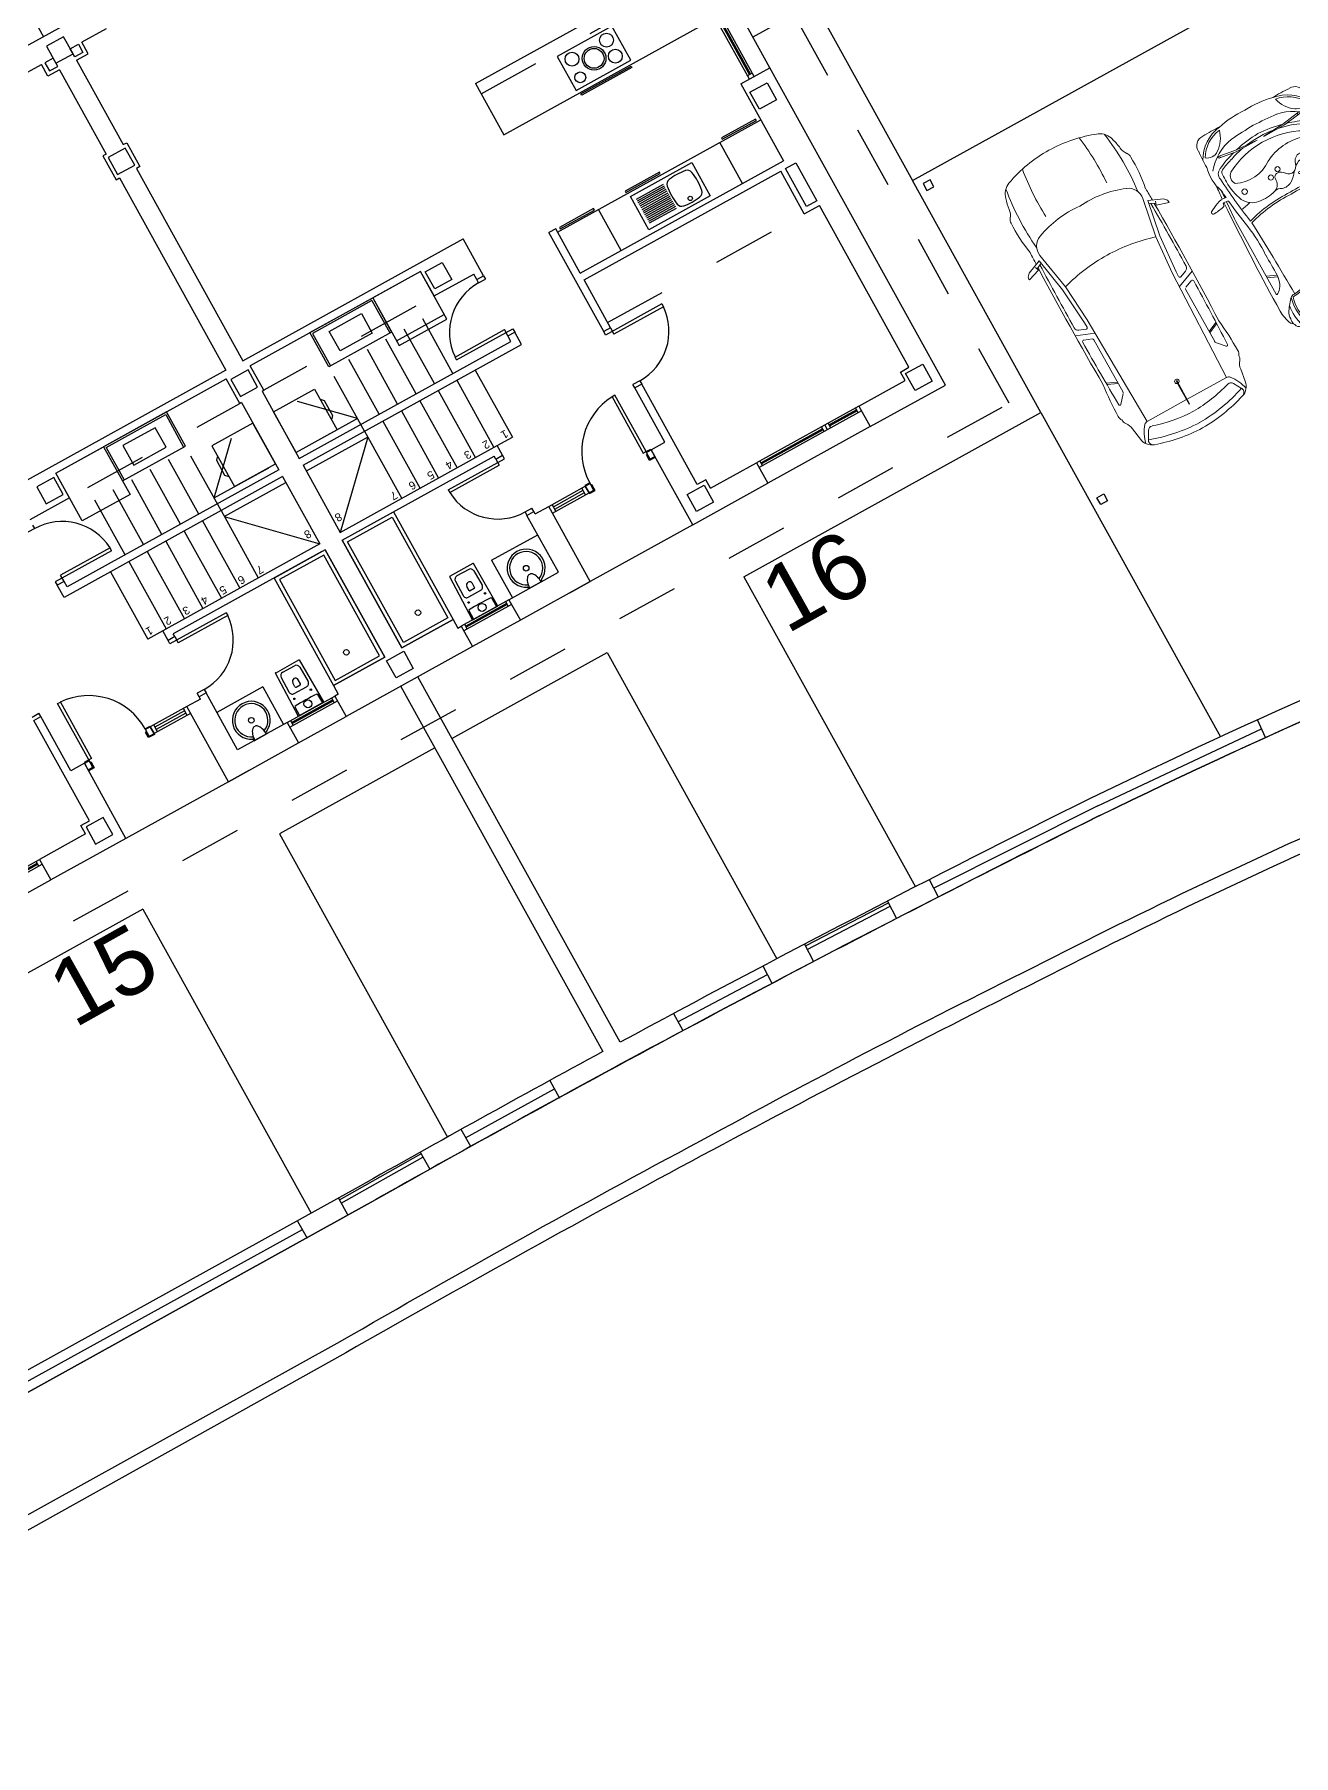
# Model space of a CAD drawing. Header units: millimetres. Extents: x 441061 to 442903, y 4515148 to 4515613.
# Drawn here: x 442458.75 to 442460.766, y 4515542.16 to 4515544.917 of the extents above; entities that cross this region are included whole.
import ezdxf
from ezdxf.enums import TextEntityAlignment as Align

# ---------------------------------------------------------------- set-up
doc = ezdxf.new("R2010")
doc.units = ezdxf.units.MM
doc.linetypes.add('CONTINUA', pattern=[0])
doc.linetypes.add('RAYITAS', pattern=[0.375, 0.25, -0.125])
for name, color, linetype in [('01_mono BAJA', 2, 'Continuous'), ('01_piscinas', 254, 'Continuous'), ('01_proyección', 4, 'RAYITAS')]:
    doc.layers.add(name, color=color, linetype=linetype)
doc.layers.add('01_muebles_B', color=254, linetype='Continuous', lineweight=5)
doc.styles.add('Estilo1', font='swissel.ttf')
doc.styles.add('NIEVES2', font='sanss___.ttf')

# ---------------------------------------------------------------- blocks, each defined once
blk = doc.blocks.new('A$C6A825EFA')
at = {"layer": '01_mono BAJA', "color": 254}
for p, q in [((1.1, 12.5, 0), (0, 12.5, 0)), ((0, 12.5, 0), (0, 7.855, 0)), ((1.1, 12.2, 0), (1.1, 12.5, 0)), ((1.1, 12.5, 0), (2.6, 12.5, 0)), ((3.7, 12.5, 0), (2.6, 12.5, 0)), ((2.6, 12.2, 0), (2.6, 12.5, 0)), ((3.7, 12.5, 0), (3.7, 11.4, 0)), ((3.7, 12.5, 0), (5.2, 12.5, 0)), ((5.5, 12.5, 0), (5.2, 12.5, 0)), ((5.2, 12.5, 0), (5.2, 11.4, 0)), ((5.2, 12.5, 0), (6.225, 12.5, 0)), ((6.225, 12.2, 0), (6.225, 12.5, 0)), ((6.225, 12.5, 0), (6.925, 12.5, 0)), ((6.925, 12.5, 0), (8.775, 12.5, 0)), ((6.925, 12.2, 0), (6.925, 12.5, 0)), ((8.775, 12.2, 0), (8.775, 12.5, 0)), ((9.475, 12.5, 0), (8.775, 12.5, 0)), ((10.5, 12.5, 0), (9.475, 12.5, 0)), ((9.475, 12.2, 0), (9.475, 12.5, 0)), ((10.2, 12.5, 0), (10.5, 12.5, 0)), ((10.5, 12.5, 0), (10.5, 11.4, 0)), ((10.5, 12.5, 0), (12, 12.5, 0)), ((12, 12.5, 0), (13.1, 12.5, 0)), ((12, 12.5, 0), (12, 11.4, 0)), ((13.1, 12.2, 0), (13.1, 12.5, 0)), ((14.6, 12.5, 0), (13.1, 12.5, 0)), ((1.1, 12.2, 0), (0.425, 12.2, 0)), ((0.425, 12.2), (0.425, 12.075)), ((1.1, 12.27, 0), (2.6, 12.27, 0)), ((1.1, 12.2, 0), (2.6, 12.2, 0)), ((1.15, 12.27, 0), (1.15, 12.2, 0)), ((1.15, 12.242, 0), (1.55, 12.242, 0)), ((1.15, 12.228, 0), (1.55, 12.228, 0)), ((1.55, 12.27, 0), (1.55, 12.2, 0)), ((1.6, 12.27, 0), (1.6, 12.2, 0)), ((1.65, 12.27, 0), (1.65, 12.2, 0)), ((1.65, 12.242, 0), (2.55, 12.242, 0)), ((1.65, 12.228, 0), (2.55, 12.228, 0)), ((2.55, 12.27, 0), (2.55, 12.2, 0)), ((3.275, 12.2, 0), (2.6, 12.2, 0)), ((3.275, 12.2), (3.275, 12.075)), ((5.5, 12.2, 0), (5.5, 11.366, 0)), ((6.225, 12.2, 0), (5.5, 12.2, 0)), ((5.741, 12.198, 0), (5.742, 12.183, 0)), ((5.743, 12.2, 0), (5.932, 12.2, 0)), ((5.934, 12.198, 0), (5.933, 12.183, 0)), ((6.175, 11.65, 0), (6.175, 12.2, 0)), ((6.225, 12.27, 0), (6.925, 12.27, 0)), ((6.225, 12.2, 0), (6.925, 12.2, 0)), ((6.275, 12.2, 0), (6.275, 12.27, 0)), ((6.275, 12.242, 0), (6.875, 12.242, 0)), ((6.275, 12.228, 0), (6.875, 12.228, 0)), ((6.409, 12.073, 0), (6.407, 12.2, 0)), ((6.741, 12.073, 0), (6.743, 12.2, 0)), ((6.875, 12.2, 0), (6.875, 12.27, 0)), ((6.975, 12.2, 0), (6.925, 12.2, 0)), ((6.975, 12.075, 0), (6.975, 12.2, 0)), ((8.725, 12.075, 0), (8.725, 12.2, 0)), ((8.725, 12.2, 0), (8.775, 12.2, 0)), ((9.475, 12.27, 0), (8.775, 12.27, 0)), ((9.475, 12.2, 0), (8.775, 12.2, 0)), ((8.825, 12.2, 0), (8.825, 12.27, 0)), ((9.425, 12.242, 0), (8.825, 12.242, 0)), ((9.425, 12.228, 0), (8.825, 12.228, 0)), ((8.959, 12.073, 0), (8.957, 12.2, 0)), ((9.291, 12.073, 0), (9.293, 12.2, 0)), ((9.425, 12.2, 0), (9.425, 12.27, 0)), ((9.475, 12.2, 0), (10.2, 12.2, 0)), ((9.525, 11.65, 0), (9.525, 12.2, 0)), ((9.766, 12.198, 0), (9.767, 12.183, 0)), ((9.957, 12.2, 0), (9.768, 12.2, 0)), ((9.959, 12.198, 0), (9.958, 12.183, 0)), ((10.2, 12.2, 0), (10.2, 11.366, 0)), ((12.425, 12.2, 0), (13.1, 12.2, 0)), ((12.425, 12.2), (12.425, 12.075)), ((14.6, 12.27, 0), (13.1, 12.27, 0)), ((14.6, 12.2, 0), (13.1, 12.2, 0)), ((13.15, 12.27, 0), (13.15, 12.2, 0)), ((14.05, 12.242, 0), (13.15, 12.242, 0)), ((14.05, 12.228, 0), (13.15, 12.228, 0)), ((0.3, 12.075, 0), (0.3, 9.705, 0)), ((0.425, 12.075), (0.3, 12.075)), ((3.275, 12.075), (3.4, 12.075)), ((3.4, 12.075, 0), (3.4, 10.606, 0)), ((5.853, 12.043, 0), (5.822, 12.043, 0)), ((6.485, 11.92, 0), (6.665, 11.92, 0)), ((7.725, 12.075, 0), (6.975, 12.075, 0)), ((7.725, 10.5, 0), (7.725, 12.075, 0)), ((7.975, 10.5, 0), (7.975, 12.075, 0)), ((7.975, 12.075, 0), (8.725, 12.075, 0)), ((9.215, 11.92, 0), (9.035, 11.92, 0)), ((9.847, 12.043, 0), (9.878, 12.043, 0)), ((12.3, 12.075, 0), (12.3, 10.606, 0)), ((12.425, 12.075), (12.3, 12.075)), ((6.439, 11.659, 0), (6.435, 11.869, 0)), ((6.535, 11.85, 0), (6.535, 11.79, 0)), ((6.545, 11.86, 0), (6.605, 11.86, 0)), ((6.615, 11.85, 0), (6.615, 11.79, 0)), ((6.711, 11.659, 0), (6.715, 11.869, 0)), ((8.989, 11.659, 0), (8.985, 11.869, 0)), ((9.085, 11.85, 0), (9.085, 11.79, 0)), ((9.155, 11.86, 0), (9.095, 11.86, 0)), ((9.165, 11.85, 0), (9.165, 11.79, 0)), ((9.261, 11.659, 0), (9.265, 11.869, 0)), ((3.785, 11.5, 0), (3.785, 11.44, 0)), ((4.58, 11.5, 0), (4.58, 11.44, 0)), ((4.665, 11.5, 0), (4.665, 11.4, 0)), ((5.2, 11.5, 0), (4.665, 11.5, 0)), ((4.715, 11.5, 0), (4.715, 11.4, 0)), ((5.15, 11.5, 0), (5.15, 11.4, 0)), ((6.175, 11.65, 0), (5.5, 11.65, 0)), ((6.489, 11.61, 0), (6.661, 11.61, 0)), ((9.211, 11.61, 0), (9.039, 11.61, 0)), ((9.525, 11.65, 0), (10.2, 11.65, 0)), ((10.5, 11.5, 0), (11.035, 11.5, 0)), ((10.55, 11.5, 0), (10.55, 11.4, 0)), ((10.985, 11.5, 0), (10.985, 11.4, 0)), ((11.035, 11.5, 0), (11.035, 11.4, 0)), ((11.12, 11.5, 0), (11.12, 11.44, 0)), ((11.915, 11.5, 0), (11.915, 11.44, 0)), ((3.7, 11.4, 0), (3.5, 11.4, 0)), ((3.5, 11.4, 0), (3.5, 10.606, 0)), ((3.71, 11.4, 0), (3.77, 11.4, 0)), ((3.77, 11.43, 0), (3.77, 11.4, 0)), ((4.595, 11.43, 0), (4.595, 11.4, 0)), ((5.2, 11.4, 0), (4.665, 11.4, 0)), ((5.15, 11.467, 0), (4.715, 11.467, 0)), ((5.15, 11.433, 0), (4.715, 11.433, 0)), ((5.4, 11.4, 0), (5.2, 11.4, 0)), ((5.4, 11.4, 0), (5.4, 11.366, 0)), ((5.5, 11.366, 0), (5.4, 11.366, 0)), ((5.4, 11.366, 0), (5.4, 11.316, 0)), ((5.5, 11.316, 0), (5.4, 11.316, 0)), ((5.5, 11.316, 0), (5.5, 11.366, 0)), ((10.2, 11.366, 0), (10.3, 11.366, 0)), ((10.2, 11.316, 0), (10.2, 11.366, 0)), ((10.2, 11.316, 0), (10.3, 11.316, 0)), ((10.3, 11.4, 0), (10.5, 11.4, 0)), ((10.3, 11.4, 0), (10.3, 11.366, 0)), ((10.3, 11.366, 0), (10.3, 11.316, 0)), ((10.5, 11.4, 0), (11.035, 11.4, 0)), ((10.55, 11.467, 0), (10.985, 11.467, 0)), ((10.55, 11.433, 0), (10.985, 11.433, 0)), ((11.105, 11.43, 0), (11.105, 11.4, 0)), ((11.93, 11.43, 0), (11.93, 11.4, 0)), ((11.99, 11.4, 0), (11.93, 11.4, 0)), ((12, 11.4, 0), (12.2, 11.4, 0)), ((12.2, 11.4, 0), (12.2, 10.606, 0)), ((3.4, 10.606, 0), (3.5, 10.606, 0)), ((3.4, 10.556, 0), (3.4, 10.606, 0)), ((3.5, 10.606, 0), (3.5, 10.556, 0)), ((6.224, 10.591, 0), (5.4, 10.591, 0)), ((5.4, 10.591, 0), (5.4, 10.541, 0)), ((5.5, 10.541, 0), (5.5, 10.632, 0)), ((6.224, 10.632, 0), (5.5, 10.632, 0)), ((6.224, 10.591, 0), (6.224, 10.632, 0)), ((9.476, 10.591, 0), (9.476, 10.632, 0)), ((9.476, 10.632, 0), (10.2, 10.632, 0)), ((9.476, 10.591, 0), (10.3, 10.591, 0)), ((10.2, 10.541, 0), (10.2, 10.632, 0)), ((10.3, 10.591, 0), (10.3, 10.541, 0)), ((12.3, 10.606, 0), (12.2, 10.606, 0)), ((12.2, 10.606, 0), (12.2, 10.556, 0)), ((3.4, 10.556, 0), (3.5, 10.556, 0)), ((5.18, 9.415, 0), (5.18, 10.4, 0)), ((5.4, 10.4, 0), (5.18, 10.4, 0)), ((5.4, 10.541, 0), (5.4, 10.4, 0)), ((5.5, 10.541, 0), (5.4, 10.541, 0)), ((7.7, 10.4, 0), (5.4, 10.4, 0)), ((5.45, 9.415, 0), (5.45, 10.4, 0)), ((5.5, 10.541, 0), (5.5, 10.5, 0)), ((7.725, 10.5, 0), (5.5, 10.5, 0)), ((5.72, 9.415, 0), (5.72, 10.4, 0)), ((5.99, 9.415, 0), (5.99, 10.4, 0)), ((6.26, 9.415, 0), (6.26, 10.4, 0)), ((6.53, 9.415, 0), (6.53, 10.4, 0)), ((6.8, 9.415, 0), (6.8, 10.4, 0)), ((6.8, 9.5, 0), (7.7, 10.4, 0)), ((7.7, 9.415, 0), (7.7, 10.4, 0)), ((8, 10.4, 0), (10.3, 10.4, 0)), ((8, 9.415, 0), (8, 10.4, 0)), ((8.9, 9.5, 0), (8, 10.4, 0)), ((8.025, 10.5, 0), (10.2, 10.5, 0)), ((8.9, 9.415, 0), (8.9, 10.4, 0)), ((9.17, 9.415, 0), (9.17, 10.4, 0)), ((9.44, 9.415, 0), (9.44, 10.4, 0)), ((9.71, 9.415, 0), (9.71, 10.4, 0)), ((9.98, 9.415, 0), (9.98, 10.4, 0)), ((10.2, 10.541, 0), (10.2, 10.5, 0)), ((10.2, 10.541, 0), (10.3, 10.541, 0)), ((10.25, 9.415, 0), (10.25, 10.4, 0)), ((10.3, 10.541, 0), (10.3, 10.4, 0)), ((10.3, 10.4, 0), (10.52, 10.4, 0)), ((10.52, 9.415, 0), (10.52, 10.4, 0)), ((12.3, 10.556, 0), (12.2, 10.556, 0)), ((0.52, 9.705, 0), (0.3, 9.705, 0)), ((0.52, 9.705, 0), (0.52, 9.08, 0)), ((2.676, 9.831, 0), (2.676, 9.872, 0)), ((2.676, 9.872, 0), (3.4, 9.872, 0)), ((2.676, 9.831, 0), (3.5, 9.831, 0)), ((3.4, 9.781, 0), (3.4, 9.872, 0)), ((3.4, 9.781, 0), (3.4, 9.08, 0)), ((3.4, 9.781, 0), (3.5, 9.781, 0)), ((3.5, 9.831, 0), (3.5, 9.781, 0)), ((3.5, 9.781, 0), (3.5, 8.33, 0)), ((6.8, 9.5, 0), (7.7, 9.5, 0)), ((8.9, 9.5, 0), (8, 9.5, 0)), ((7.7, 9.415, 0), (4.5, 9.415, 0)), ((4.5, 9.415, 0), (4.5, 9.235, 0)), ((4.5, 9.415, 0), (4.5, 9.235, 0)), ((7.7, 9.315, 0), (4.6, 9.315, 0)), ((4.6, 9.315, 0), (4.6, 9.235, 0)), ((4.6, 9.315, 0), (4.6, 9.235, 0)), ((7.7, 8.33, 0), (7.7, 9.315, 0)), ((8, 9.415, 0), (11.2, 9.415, 0)), ((8, 8.33, 0), (8, 9.315, 0)), ((8, 9.315, 0), (11.1, 9.315, 0)), ((11.1, 9.315, 0), (11.1, 9.235, 0)), ((11.1, 9.315, 0), (11.1, 9.235, 0)), ((11.2, 9.415, 0), (11.2, 9.235, 0)), ((11.2, 9.415, 0), (11.2, 9.235, 0)), ((3.4, 9.08, 0), (0.52, 9.08, 0)), ((4.6, 9.235, 0), (4.5, 9.235, 0)), ((4.5, 9.185, 0), (4.5, 9.235, 0)), ((5.324, 9.185, 0), (4.5, 9.185, 0)), ((4.6, 9.235, 0), (4.6, 9.144, 0)), ((5.324, 9.144, 0), (4.6, 9.144, 0)), ((5.324, 9.185, 0), (5.324, 9.144, 0)), ((10.376, 9.185, 0), (10.376, 9.144, 0)), ((10.376, 9.185, 0), (11.2, 9.185, 0)), ((10.376, 9.144, 0), (11.1, 9.144, 0)), ((11.1, 9.235, 0), (11.2, 9.235, 0)), ((11.1, 9.235, 0), (11.1, 9.144, 0)), ((11.2, 9.185, 0), (11.2, 9.235, 0)), ((3.4, 8.98, 0), (0.425, 8.98, 0)), ((0.425, 7.855, 0), (0.425, 8.98, 0)), ((1.025, 8.98, 0), (1.025, 8.38, 0)), ((1.462, 8.43, 0), (1.462, 8.92, 0)), ((1.462, 8.92, 0), (2.362, 8.92, 0)), ((1.921, 8.85, 0), (2.317, 8.85, 0)), ((1.921, 8.825, 0), (2.317, 8.825, 0)), ((2.362, 8.92, 0), (2.362, 8.43, 0)), ((2.8, 8.98, 0), (2.8, 8.38, 0)), ((3.4, 8.98, 0), (3.4, 8.33, 0)), ((1.921, 8.8, 0), (2.317, 8.8, 0)), ((1.921, 8.775, 0), (2.317, 8.775, 0)), ((1.921, 8.75, 0), (2.317, 8.75, 0)), ((1.921, 8.725, 0), (2.317, 8.725, 0)), ((1.921, 8.7, 0), (2.317, 8.7, 0)), ((1.921, 8.675, 0), (2.317, 8.675, 0)), ((1.921, 8.65, 0), (2.317, 8.65, 0)), ((1.921, 8.625, 0), (2.317, 8.625, 0)), ((2.362, 8.43, 0), (1.462, 8.43, 0)), ((1.921, 8.6, 0), (2.317, 8.6, 0)), ((1.921, 8.575, 0), (2.317, 8.575, 0)), ((1.921, 8.55, 0), (2.317, 8.55, 0)), ((1.921, 8.525, 0), (2.317, 8.525, 0)), ((1.921, 8.5, 0), (2.317, 8.5, 0)), ((4.5, 8.41, 0), (4.5, 8.46, 0)), ((4.6, 8.46, 0), (4.5, 8.46, 0)), ((4.5, 8.41, 0), (4.5, 7.87, 0)), ((4.6, 8.41, 0), (4.5, 8.41, 0)), ((4.6, 8.46, 0), (4.6, 8.41, 0)), ((4.6, 8.41, 0), (4.6, 8.33, 0)), ((5.88, 8.6, 0), (5.18, 8.6, 0)), ((5.905, 7.995, 0), (5.905, 8.47, 0)), ((6.775, 7.995, 0), (6.775, 8.47, 0)), ((8.925, 7.995, 0), (8.925, 8.47, 0)), ((9.795, 7.995, 0), (9.795, 8.47, 0)), ((11.1, 8.46, 0), (11.1, 8.41, 0)), ((11.1, 8.46, 0), (11.2, 8.46, 0)), ((3.4, 8.38, 0), (0.425, 8.38, 0)), ((3.4, 8.33, 0), (3.5, 8.33, 0)), ((5.18, 8.33, 0), (4.6, 8.33, 0)), ((5.18, 8.33, 0), (5.18, 7.97, 0)), ((7.7, 8.33, 0), (7.675, 8.33, 0)), ((7.7, 8.33, 0), (7.675, 8.33, 0)), ((7.675, 8.33, 0), (7.675, 7.97, 0)), ((8, 8.33, 0), (8.025, 8.33, 0)), ((8, 8.33, 0), (8.025, 8.33, 0)), ((8.025, 8.33, 0), (8.025, 7.97, 0)), ((10.52, 8.33, 0), (11.1, 8.33, 0)), ((10.52, 8.33, 0), (10.52, 7.97, 0)), ((5.18, 7.97, 0), (7.675, 7.97, 0)), ((5.905, 7.995, 0), (6.775, 7.995, 0)), ((10.52, 7.97, 0), (8.025, 7.97, 0)), ((9.795, 7.995, 0), (8.925, 7.995, 0)), ((0.425, 7.855, 0), (0, 7.855, 0)), ((0, 7.855, 0), (0, 7.005, 0)), ((0.23, 7.855, 0), (0.23, 7.005, 0)), ((0.23, 7.805, 0), (0.3, 7.805, 0)), ((0.258, 7.055, 0), (0.258, 7.805, 0)), ((0.272, 7.055, 0), (0.272, 7.805, 0)), ((0.3, 7.855, 0), (0.3, 7.005, 0)), ((7.725, 7.87, 0), (4.5, 7.87, 0)), ((7.725, 5.055, 0), (7.725, 7.87, 0)), ((7.975, 5.055, 0), (7.975, 7.87, 0)), ((7.975, 7.87, 0), (11.2, 7.87, 0)), ((3.4, 6.955, 0), (0.3, 6.955, 0)), ((3.4, 6.205, 0), (3.4, 6.955, 0)), ((3.4, 6.205, 0), (0.3, 6.205, 0)), ((7.675, 4.705, 0), (7.675, 5.055, 0)), ((7.675, 5.055, 0), (7.725, 5.055, 0)), ((8.025, 5.055, 0), (7.975, 5.055, 0)), ((8.025, 4.705, 0), (8.025, 5.055, 0)), ((7.725, 4.705, 0), (7.675, 4.705, 0)), ((7.725, 3.47, 0), (7.725, 4.705, 0)), ((7.975, 3.47, 0), (7.975, 4.705, 0)), ((7.975, 4.705, 0), (8.025, 4.705, 0)), ((7.725, 3.47, 0), (7.555, 3.47, 0)), ((7.555, 3.47, 0), (7.555, 3.3, 0)), ((7.975, 3.47, 0), (8.145, 3.47, 0)), ((8.145, 3.47, 0), (8.145, 3.3, 0)), ((7.2, 3.3, 0), (7.555, 3.3, 0)), ((8.5, 3.3, 0), (8.145, 3.3, 0)), ((7.2, 3, 0), (8.5, 3, 0)), ((7.95, 0, 0), (7.95, 3, 0))]:
    blk.add_line(p, q, dxfattribs=at)
for points in [[(0.375, 12.125), (0.125, 12.125), (0.125, 12.375), (0.375, 12.375), (0.375, 12.125)], [(3.575, 12.125), (3.325, 12.125), (3.325, 12.375), (3.575, 12.375), (3.575, 12.125)], [(7.725, 12.375), (7.975, 12.375), (7.975, 12.125), (7.725, 12.125), (7.725, 12.375)], [(12.125, 12.125), (12.375, 12.125), (12.375, 12.375), (12.125, 12.375), (12.125, 12.125)], [(0.375, 8.005), (0.125, 8.005), (0.125, 8.255), (0.375, 8.255), (0.375, 8.005)], [(5.13, 8.005), (4.88, 8.005), (4.88, 8.255), (5.13, 8.255), (5.13, 8.005)], [(7.725, 8.005), (7.975, 8.005), (7.975, 8.255), (7.725, 8.255), (7.725, 8.005)], [(10.57, 8.005), (10.82, 8.005), (10.82, 8.255), (10.57, 8.255), (10.57, 8.005)], [(7.725, 4.755), (7.975, 4.755), (7.975, 5.005), (7.725, 5.005), (7.725, 4.755)], [(7.725, 3.125), (7.975, 3.125), (7.975, 3.375), (7.725, 3.375), (7.725, 3.125)]]:
    blk.add_lwpolyline(points, close=True, dxfattribs=at)
at = {"layer": '01_mono BAJA', "color": 254, "elevation": 0, "flags": 128}
for points in [[(6.394, 12.2, 0.414214), (6.39, 12.196), (6.39, 12.195), (6.4, 11.574, 0.436396), (6.404, 11.57), (6.746, 11.57, 0.436396), (6.75, 11.574), (6.76, 12.195), (6.76, 12.196, 0.414214), (6.756, 12.2)], [(9.306, 12.2, -0.414214), (9.31, 12.196), (9.31, 12.195), (9.3, 11.574, -0.436396), (9.296, 11.57), (8.954, 11.57, -0.436396), (8.95, 11.574), (8.94, 12.195), (8.94, 12.196, -0.414214), (8.944, 12.2)]]:
    blk.add_lwpolyline(points, format="xyb", close=True, dxfattribs=at)
at = {"layer": '01_mono BAJA', "color": 254, "elevation": 0}
for points in [[(6.975, 12.075), (7.725, 12.075), (7.725, 10.5), (6.975, 10.5)], [(7.025, 12.025), (7.675, 12.025), (7.675, 10.55), (7.025, 10.55)], [(8.725, 12.075), (7.975, 12.075), (7.975, 10.5), (8.725, 10.5)], [(8.675, 12.025), (8.025, 12.025), (8.025, 10.55), (8.675, 10.55)], [(3.785, 11.51), (3.785, 11.5), (3.7, 11.5), (3.7, 11.51)], [(3.77, 11.4), (3.7, 11.4), (3.7, 11.5), (3.77, 11.5)], [(4.58, 11.51), (4.58, 11.5), (4.665, 11.5), (4.665, 11.51)], [(11.12, 11.51), (11.12, 11.5), (11.035, 11.5), (11.035, 11.51)], [(11.915, 11.51), (11.915, 11.5), (12, 11.5), (12, 11.51)], [(11.93, 11.4), (12, 11.4), (12, 11.5), (11.93, 11.5)], [(3.77, 11.4), (3.77, 11.39), (3.7, 11.39), (3.7, 11.4)], [(3.785, 11.44), (3.785, 11.43), (3.77, 11.43), (3.77, 11.44)], [(3.77, 11.39), (3.77, 10.565), (3.81, 10.565), (3.81, 11.39)], [(4.58, 11.44), (4.58, 11.43), (4.595, 11.43), (4.595, 11.44)], [(4.595, 11.4), (4.595, 11.39), (4.665, 11.39), (4.665, 11.4)], [(11.105, 11.4), (11.105, 11.39), (11.035, 11.39), (11.035, 11.4)], [(11.12, 11.44), (11.12, 11.43), (11.105, 11.43), (11.105, 11.44)], [(11.93, 11.39), (11.93, 10.565), (11.89, 10.565), (11.89, 11.39)], [(11.915, 11.44), (11.915, 11.43), (11.93, 11.43), (11.93, 11.44)], [(11.93, 11.4), (11.93, 11.39), (12, 11.39), (12, 11.4)], [(0.3, 9.635), (0.45, 9.635), (0.45, 9.08), (0.3, 9.08)], [(7.1, 9.23), (7.7, 9.23), (7.7, 8.63), (7.1, 8.63)], [(8.6, 9.23), (8, 9.23), (8, 8.63), (8.6, 8.63)], [(5.18, 8.67), (5.18, 7.97), (5.88, 7.97), (5.88, 8.67)], [(10.52, 8.67), (10.52, 7.97), (9.82, 7.97), (9.82, 8.67)], [(5.88, 8.47), (6.8, 8.47), (6.8, 7.97), (5.88, 7.97)], [(9.82, 8.47), (8.9, 8.47), (8.9, 7.97), (9.82, 7.97)], [(0.478, 8.36), (0.478, 8.34), (0.978, 8.34), (0.978, 8.36)], [(1.887, 8.36), (1.887, 8.34), (2.387, 8.34), (2.387, 8.36)], [(2.85, 8.36), (2.85, 8.34), (3.35, 8.34), (3.35, 8.36)], [(6.104, 8.363), (6.576, 8.363), (6.576, 8.077), (6.104, 8.077)], [(9.596, 8.363), (9.124, 8.363), (9.124, 8.077), (9.596, 8.077)], [(1.513, 6.408), (2.313, 6.408), (2.312, 6.908), (1.512, 6.908)], [(2.28, 6.975), (1.545, 6.975), (1.545, 6.995), (2.28, 6.995)], [(7.605, 3.42), (7.725, 3.42), (7.725, 3.3), (7.605, 3.3)], [(8.095, 3.42), (7.975, 3.42), (7.975, 3.3), (8.095, 3.3)]]:
    blk.add_lwpolyline(points, close=True, dxfattribs=at)
for points in [[(4.595, 11.5), (4.595, 11.4)], [(4.665, 11.4), (4.665, 11.5)], [(11.035, 11.4), (11.035, 11.5)], [(11.105, 11.5), (11.105, 11.4)], [(7.1, 8.78), (7.06, 8.82), (7.06, 9.04), (7.1, 9.08)], [(8.6, 8.78), (8.64, 8.82), (8.64, 9.04), (8.6, 9.08)]]:
    blk.add_lwpolyline(points, dxfattribs=at)
at = {"layer": '01_mono BAJA', "color": 254}
for centre, radius in [((6.575, 12.12, 0), 0.051), ((9.125, 12.12, 0), 0.051), ((5.837, 11.953, 0), 0.036), ((6.455, 11.98, 0), 0.01), ((6.695, 11.98, 0), 0.01), ((9.005, 11.98, 0), 0.01), ((9.245, 11.98, 0), 0.01), ((9.862, 11.953, 0), 0.036), ((7.325, 11.781, 0), 0.035), ((8.375, 11.781, 0), 0.035), ((1.704, 8.825, 0), 0.0275), ((1.66, 6.765, 0), 0.089), ((2.185, 6.785, 0), 0.0693), ((1.66, 6.531, 0), 0.089), ((1.912, 6.658, 0), 0.152), ((1.912, 6.658, 0), 0.127), ((2.165, 6.531, 0), 0.089)]:
    blk.add_circle(centre, radius, dxfattribs=at)
for centre, radius, start, end in [((5.837, 11.953, 0), 0.243, 114.8749, 65.1251), ((5.837, 11.953, 0), 0.213, 112.0656, 68.0564), ((5.729, 12.184, 0), 0.0128, 300.5291, 356.214), ((5.743, 12.197, 0), 0.0027, 90, 173.3159), ((6.033, 12.197, 0), 0.279, 179.383, 196.8165), ((5.642, 12.197, 0), 0.279, 343.1835, 0.617), ((5.932, 12.197, 0), 0.0027, 6.6841, 90), ((5.946, 12.184, 0), 0.0128, 183.786, 239.4709), ((9.862, 11.953, 0), 0.243, 114.8749, 65.1251), ((9.862, 11.953, 0), 0.213, 111.9436, 67.9344), ((9.754, 12.184, 0), 0.0128, 300.5291, 356.214), ((9.768, 12.197, 0), 0.0027, 90, 173.3159), ((10.058, 12.197, 0), 0.279, 179.383, 196.8165), ((9.667, 12.197, 0), 0.279, 343.1835, 0.617), ((9.957, 12.197, 0), 0.0027, 6.6841, 90), ((9.971, 12.184, 0), 0.0128, 183.786, 239.4709), ((5.903, 12.158, 0), 0.143, 196.8165, 225.6956), ((5.837, 12.091, 0), 0.0498, 225.6956, 252.5904), ((5.837, 12.091, 0), 0.0498, 287.9532, 314.3044), ((5.772, 12.158, 0), 0.143, 314.3044, 343.1835), ((6.416, 12.073, 0), 0.007, 180.924, 266.9359), ((6.575, 15.044, 0), 2.982, 266.9359, 273.0641), ((6.485, 11.87, 0), 0.05, 90, 180.924), ((6.665, 11.87, 0), 0.05, 359.076, 90), ((6.734, 12.073, 0), 0.007, 273.0641, 359.076), ((8.966, 12.073, 0), 0.007, 180.924, 266.9359), ((9.125, 15.044, 0), 2.982, 266.9359, 273.0641), ((9.035, 11.87, 0), 0.05, 90, 180.924), ((9.215, 11.87, 0), 0.05, 359.076, 90), ((9.284, 12.073, 0), 0.007, 273.0641, 359.076), ((9.928, 12.158, 0), 0.143, 196.8165, 225.6956), ((9.863, 12.091, 0), 0.0498, 225.6956, 252.0468), ((9.863, 12.091, 0), 0.0498, 287.4096, 314.3044), ((9.797, 12.158, 0), 0.143, 314.3044, 343.1835), ((6.545, 11.85, 0), 0.01, 90, 180), ((6.575, 11.79, 0), 0.04, 180, 0), ((6.605, 11.85, 0), 0.01, 0, 90), ((9.095, 11.85, 0), 0.01, 90, 180), ((9.125, 11.79, 0), 0.04, 180, 0), ((9.155, 11.85, 0), 0.01, 0, 90), ((6.489, 11.66, 0), 0.05, 180.924, 270), ((6.661, 11.66, 0), 0.05, 270, 359.076), ((9.039, 11.66, 0), 0.05, 180.924, 270), ((9.211, 11.66, 0), 0.05, 270, 359.076), ((3.768, 11.391, 0), 0.827, 272.8856, 359.9505), ((5.5, 10.591, 0), 0.725, 3.2758, 90), ((10.2, 10.591, 0), 0.725, 90, 176.7242), ((11.932, 11.391, 0), 0.827, 180.0495, 267.1144), ((3.4, 9.831, 0), 0.725, 90, 176.7242), ((4.6, 9.185, 0), 0.725, 270, 356.7242), ((11.1, 9.185, 0), 0.725, 183.2758, 270), ((1.598, 8.794, 0), 0.075, 99.0787, 169.8852), ((1.704, 8.127, 0), 0.75, 80.9213, 99.0787), ((1.811, 8.794, 0), 0.075, 10.1148, 80.9213), ((2.262, 8.675, 0), 0.75, 169.8852, 190.1148), ((1.146, 8.675, 0), 0.75, 349.8852, 10.1148), ((1.598, 8.557, 0), 0.075, 190.1148, 260.9213), ((1.704, 9.223, 0), 0.75, 260.9213, 279.0787), ((1.811, 8.557, 0), 0.075, 279.0787, 349.8852)]:
    blk.add_arc(centre, radius, start, end, dxfattribs=at)
at = {"layer": '01_proyección', "color": 120, "ltscale": 0.25}
for p, q in [((3.4, 9.705, 0), (0.52, 9.705, 0)), ((5.45, 9.315, 0), (5.45, 8.33, 0)), ((5.72, 9.315, 0), (5.72, 8.33, 0)), ((5.99, 9.315, 0), (5.99, 8.33, 0)), ((6.26, 9.315, 0), (6.26, 8.33, 0)), ((6.53, 9.315, 0), (6.53, 8.33, 0)), ((6.8, 9.415, 0), (6.8, 8.33, 0)), ((8.9, 9.415, 0), (8.9, 8.33, 0)), ((9.17, 9.315, 0), (9.17, 8.33, 0)), ((9.44, 9.315, 0), (9.44, 8.33, 0)), ((9.71, 9.315, 0), (9.71, 8.33, 0)), ((9.98, 9.315, 0), (9.98, 8.33, 0)), ((10.25, 9.315, 0), (10.25, 8.33, 0)), ((6.8, 9.23, 0), (7.7, 9.23, 0)), ((6.8, 9.23, 0), (7.7, 8.33, 0)), ((8.9, 9.23, 0), (8, 9.23, 0)), ((8.9, 9.23, 0), (8, 8.33, 0)), ((5.45, 8.33, 0), (7.675, 8.33, 0)), ((10.25, 8.33, 0), (8.025, 8.33, 0)), ((3.4, 6.355, 0), (0.3, 6.355, 0))]:
    blk.add_line(p, q, dxfattribs=at)
at = {"layer": '01_proyección', "color": 120, "ltscale": 0.25, "elevation": 0}
blk.add_lwpolyline([(15.7, 7.405), (16.3, 7.405), (16.3, 13.1), (-0.6, 13.1), (-0.6, 7.405), (0, 7.405)], dxfattribs=at)
at = {"layer": '01_mono BAJA', "color": 254, "style": 'NIEVES2'}
for s, p in [('1', (5.249, 10.268, 0)), ('2', (5.519, 10.268, 0)), ('3', (5.789, 10.268, 0)), ('4', (6.059, 10.268, 0)), ('5', (6.329, 10.268, 0)), ('6', (6.599, 10.268, 0)), ('7', (6.869, 10.268, 0)), ('8', (7.625, 10.166, 0))]:
    blk.add_text(s, height=0.103, dxfattribs=at).set_placement(p, align=Align.CENTER)
for s, p in [('7', (8.831, 10.268, 0)), ('6', (9.101, 10.268, 0)), ('5', (9.371, 10.268, 0)), ('4', (9.641, 10.268, 0)), ('3', (9.911, 10.268, 0)), ('2', (10.181, 10.268, 0)), ('1', (10.451, 10.268, 0)), ('8', (8.075, 10.166, 0))]:
    blk.add_text(s, height=0.103, rotation=0, dxfattribs=at).set_placement(p, align=Align.CENTER)
blk = doc.blocks.new('A$C0D711DC8')
at = {"layer": '01_muebles_B', "color": 254}
for p, q in [((10.733, 9.894), (9.764, 9.894)), ((10.493, 9.894), (10.545, 9.776)), ((10.515, 9.894), (10.567, 9.778)), ((9.004, 9.693), (9.038, 9.48)), ((9.056, 9.495), (9.026, 9.699)), ((9.038, 9.48), (9.054, 9.218)), ((9.056, 9.218), (9.056, 9.495)), ((9.038, 8.865), (9.054, 9.127)), ((9.054, 9.218), (9.056, 9.218)), ((9.054, 9.127), (9.056, 9.127)), ((9.056, 9.127), (9.056, 8.851)), ((9.004, 8.652), (9.038, 8.865)), ((9.056, 8.851), (9.026, 8.647)), ((9.546, 8.827), (9.494, 8.834)), ((9.546, 8.878), (9.495, 8.871)), ((9.614, 8.734), (9.614, 8.97)), ((9.634, 8.734), (9.634, 8.97)), ((10.733, 8.452), (9.764, 8.452)), ((10.493, 8.452), (10.545, 8.569)), ((10.515, 8.452), (10.567, 8.567))]:
    blk.add_line(p, q, dxfattribs=at)
for centre, radius in [((9.014, 9.701), 0.0121), ((9.51, 9.635), 0.0319), ((9.514, 9.288), 0.0297), ((9.466, 9.173), 0.0297), ((9.014, 8.645), 0.0121), ((9.417, 8.691), 0.0319)]:
    blk.add_circle(centre, radius, dxfattribs=at)
for centre, radius, start, end in [((10.167, 9.714), 0.738, 149.7434, 158.9846), ((9.544, 10.069), 0.023, 23.336, 131.4157), ((8.51, 10.147), 1.058, 348.7131, 356.2571), ((8.829, 9.758), 0.121, 83.4929, 184.381), ((9.185, 9.462), 0.48, 118.4979, 171.6974), ((9.142, 9.497), 0.403, 119.7279, 173.0139), ((9.122, 5.315), 4.571, 90.9016, 93.5003), ((9.503, 9.367), 0.611, 128.6532, 169.9617), ((8.847, 9.764), 0.126, 322.6544, 41.1658), ((9.178, 9.352), 0.549, 69.8978, 103.4423), ((9.94, 2.874), 7.047, 93.9115, 95.3212), ((8.751, 3.271), 6.625, 83.7996, 84.6711), ((10.975, -10.424), 20.353, 94.2603, 94.5093), ((9.619, 9.904), 0.16, 152.3452, 197.1649), ((9.518, 9.909), 0.0131, 69.95, 178.3297), ((9.777, 9.927), 0.273, 183.7214, 196.1025), ((9.94, 2.874), 7.047, 92.7044, 93.5361), ((10.975, -10.424), 20.353, 93.4112, 94.1277), ((8.751, 3.271), 6.625, 80.1778, 83.3742), ((9.525, 9.945), 0.0232, 265.4824, 347.7447), ((10.995, -17.873), 27.82, 90.1403, 92.8584), ((10.573, 9.974), 0.192, 294.6989, 323.0283), ((10.691, 9.894), 0.0501, 315.174, 347.3096), ((10.732, 9.885), 0.00831, 343.0311, 79.2932), ((11.29, 9.332), 0.611, 121.0895, 136.7388), ((11.01, 9.2), 0.627, 72.4585, 97.9913), ((10.906, 9.364), 0.584, 69.532, 87.9675), ((11.059, 9.742), 0.141, 86.8457, 126.696), ((11.101, 8.862), 1.022, 88.2888, 91.9327), ((11.185, 9.948), 0.0842, 206.7402, 257.6517), ((11.135, 9.81), 0.0644, 351.2386, 60.1485), ((10.942, 9.629), 2.236, 176.9311, 182.7066), ((8.653, 9.896), 0.361, 284.3027, 324.7225), ((10.509, 9.106), 1.518, 154.798, 163.8884), ((9.975, 9.34), 0.903, 155.1761, 164.735), ((10.144, 9.165), 1.038, 151.121, 207.6483), ((9.226, 9.718), 0.0964, 77.7254, 158.9302), ((9.211, 9.707), 0.057, 88.7397, 167.4182), ((9.265, 9.038), 0.727, 86.5634, 94.2004), ((9.314, 9.595), 0.107, 57.3841, 137.6524), ((8.819, 3.701), 6.126, 80.3818, 85.9978), ((9.306, 9.064), 0.701, 67.8757, 89.7559), ((8.958, 9.487), 0.459, 324.9496, 25.463), ((9.473, 9.516), 0.219, 7.735, 63.719), ((9.165, 9.803), 0.511, 341.8582, 355.871), ((11.471, 9.253), 1.7, 163.325, 182.6992), ((11.496, 9.248), 1.7, 163.325, 182.5468), ((12.246, 53.159), 43.488, 266.8642, 267.4858), ((10.175, 11.66), 1.884, 261.0449, 273.0528), ((10.459, 15.409), 5.634, 268.1287, 270.8789), ((12.021, 70.959), 61.269, 268.42618, 268.89057), ((10.529, 10.11), 0.334, 272.7892, 291.8342), ((14.417, 9.048), 3.64, 169.6671, 178.0415), ((14.417, 9.048), 3.62, 169.6671, 178.0415), ((10.894, 9.715), 0.0607, 143.7564, 193.2967), ((10.991, 9.25), 0.526, 73.7001, 105.481), ((10.903, 9.711), 0.0495, 146.1855, 196.1005), ((10.991, 9.25), 0.505, 69.1925, 104.8598), ((11.113, 9.698), 0.062, 14.8998, 65.8723), ((11.473, 9.762), 0.303, 189.085, 205.7225), ((10.241, 9.772), 0.959, 355.5054, 1.6982), ((11.352, 9.713), 0.156, 186.0058, 219.1392), ((10.256, 9.278), 1.007, 354.015, 20.5105), ((9.808, 9.261), 1.13, 166.1566, 184.4621), ((17.649, 8.764), 8.777, 175.3636, 177.3327), ((10.509, 9.106), 1.518, 165.717, 177.48), ((10.25, 9.166), 1.218, 160.2257, 168.6391), ((9.185, 9.47), 0.511, 343.3936, 8.525), ((10.287, 9.262), 1.007, 354.9224, 20.5105), ((10.25, 9.166), 1.218, 171.2453, 188.5682), ((9.904, 8.914), 0.65, 151.4841, 196.6746), ((9.552, 9.202), 0.047, 86.7847, 183.1724), ((9.566, 9.362), 0.114, 263.9035, 340.5155), ((9.771, 9.295), 0.101, 164.9008, 216.3288), ((9.538, 9.188), 0.158, 330.3363, 17.3801), ((9.808, 9.085), 1.13, 175.5379, 193.8434), ((17.649, 9.581), 8.777, 182.6673, 184.6364), ((10.509, 9.239), 1.518, 182.52, 194.283), ((9.6, 9.197), 0.0954, 178.5946, 241.3055), ((9.492, 9.055), 0.098, 279.5997, 343.5492), ((9.498, 9.044), 0.0889, 349.0142, 50.9794), ((9.424, 9.265), 0.296, 301.9645, 328.2937), ((11.471, 9.093), 1.7, 177.3008, 196.675), ((11.496, 9.097), 1.7, 177.4532, 196.675), ((14.417, 9.297), 3.64, 181.9585, 190.3329), ((14.417, 9.297), 3.62, 181.9585, 190.3329), ((10.256, 9.068), 1.007, 339.4895, 5.985), ((10.287, 9.084), 1.007, 339.4895, 5.0776), ((9.503, 8.978), 0.611, 190.0383, 231.3468), ((10.25, 9.166), 1.218, 191.3609, 207.4845), ((9.528, 8.859), 0.101, 101.4545, 181.9236), ((9.525, 8.854), 0.0985, 178.6673, 249.1293), ((9.686, 8.849), 0.193, 142.3155, 213.2169), ((9.543, 8.902), 0.0241, 275.7304, 333.0283), ((9.543, 8.803), 0.0241, 26.9717, 84.2696), ((9.665, 8.855), 0.106, 119.0162, 160.5033), ((9.624, 8.97), 0.0104, 0, 180), ((10.942, 8.716), 2.236, 177.2934, 183.0689), ((9.185, 8.884), 0.48, 188.3026, 241.5021), ((9.142, 8.849), 0.403, 186.9861, 240.2721), ((8.653, 8.449), 0.361, 35.2775, 75.6973), ((8.847, 8.581), 0.126, 318.8342, 37.3456), ((10.509, 9.239), 1.518, 196.1116, 205.202), ((9.25, 9.243), 0.672, 267.6901, 298.2478), ((9.346, 8.77), 0.149, 215.4424, 244.8998), ((9.507, 8.785), 0.232, 194.2372, 212.2618), ((9.299, 8.649), 0.0212, 220.8304, 310.3789), ((9.285, 8.645), 0.0299, 337.3586, 32.1758), ((9.426, 8.595), 0.178, 39.093, 68.893), ((9.665, 8.849), 0.106, 199.4967, 240.9838), ((9.532, 8.677), 0.0451, 325.113, 43.0643), ((9.161, 8.546), 0.436, 2.9924, 17.9381), ((9.624, 8.734), 0.0104, 180, 0), ((12.246, -34.814), 43.488, 92.5142, 93.1358), ((12.021, -52.613), 61.269, 91.10943, 91.57382), ((10.894, 8.63), 0.0607, 166.7033, 216.2436), ((10.903, 8.634), 0.0495, 163.8995, 213.8145), ((10.991, 9.095), 0.505, 255.1402, 290.8075), ((11.113, 8.647), 0.062, 294.1277, 345.1002), ((11.473, 8.583), 0.303, 154.2775, 170.915), ((11.352, 8.632), 0.156, 140.8608, 173.9942), ((10.241, 8.573), 0.959, 358.3018, 4.4946), ((8.829, 8.587), 0.121, 175.619, 276.5071), ((9.122, 13.031), 4.571, 266.4997, 269.0984), ((9.178, 8.993), 0.549, 256.5577, 290.1022), ((9.226, 8.628), 0.0964, 201.0698, 282.2746), ((9.215, 8.619), 0.0486, 198.7488, 279.3616), ((8.819, 14.644), 6.126, 274.0022, 279.6182), ((9.94, 15.472), 7.047, 264.6788, 266.0885), ((8.751, 15.074), 6.625, 275.3289, 276.2004), ((10.975, 28.769), 20.353, 265.4907, 265.7397), ((9.619, 8.441), 0.16, 162.8351, 207.6548), ((9.777, 8.418), 0.273, 163.8975, 176.2786), ((9.518, 8.436), 0.0131, 181.6703, 290.05), ((9.94, 15.472), 7.047, 266.4639, 267.2956), ((10.975, 28.769), 20.353, 265.8723, 266.5888), ((8.751, 15.074), 6.625, 276.6258, 279.8222), ((9.525, 8.401), 0.0232, 12.2553, 94.5176), ((10.995, 36.219), 27.82, 267.1416, 269.8597), ((10.175, 6.685), 1.884, 86.9472, 98.9551), ((10.459, 2.936), 5.634, 89.1211, 91.8713), ((10.529, 8.236), 0.334, 68.1658, 87.2108), ((10.573, 8.372), 0.192, 36.9717, 65.3011), ((10.691, 8.451), 0.0501, 12.6904, 44.826), ((10.732, 8.46), 0.00831, 280.7068, 16.9689), ((11.29, 9.013), 0.611, 223.2612, 238.9105), ((10.991, 9.095), 0.526, 254.519, 286.2999), ((11.01, 9.145), 0.627, 262.0087, 287.5415), ((10.906, 8.982), 0.584, 272.0325, 290.468), ((11.059, 8.603), 0.141, 233.304, 273.1543), ((11.101, 9.484), 1.022, 268.0673, 271.7112), ((11.185, 8.397), 0.0842, 102.3483, 153.2598), ((11.135, 8.535), 0.0644, 299.8515, 8.7614), ((10.167, 8.631), 0.738, 201.0154, 210.2566), ((9.544, 8.277), 0.023, 228.5843, 336.664), ((8.51, 8.199), 1.058, 3.7429, 11.2869)]:
    blk.add_arc(centre, radius, start, end, dxfattribs=at)
blk = doc.blocks.new('A$C392252A0')
at = {"layer": '01_muebles_B', "color": 254}
for p, q in [((10.715, 8.129), (10.705, 8.127)), ((10.705, 8.127), (10.752, 7.979)), ((10.738, 8.124), (10.715, 8.129)), ((10.775, 8.091), (10.738, 8.124)), ((10.846, 7.92), (10.775, 8.091)), ((8.499, 7.763), (8.397, 7.82)), ((8.605, 7.917), (8.455, 7.893)), ((9.019, 7.811), (8.92, 7.9)), ((9.201, 7.926), (9.149, 7.807)), ((9.219, 7.928), (9.166, 7.807)), ((9.784, 7.911), (9.748, 7.818)), ((9.876, 7.976), (9.791, 7.758)), ((9.913, 7.908), (9.882, 7.828)), ((10.418, 7.844), (9.958, 7.808)), ((10.418, 7.844), (10.846, 7.92)), ((10.43, 7.798), (10.894, 7.881)), ((10.752, 7.979), (10.798, 7.995)), ((10.773, 7.987), (10.809, 7.914)), ((8.599, 7.726), (9.971, 7.763)), ((8.599, 7.725), (8.599, 7.201)), ((9.731, 7.807), (9.031, 7.807)), ((9.898, 7.807), (9.958, 7.808)), ((10.43, 7.798), (9.971, 7.763)), ((8.839, 7.203), (8.537, 7.2)), ((8.537, 7.2), (8.537, 7.193)), ((8.839, 7.19), (8.537, 7.193)), ((8.599, 6.669), (8.599, 7.193)), ((8.499, 6.631), (8.397, 6.573)), ((8.599, 6.668), (9.971, 6.631)), ((9.876, 6.418), (9.791, 6.636)), ((10.43, 6.596), (9.971, 6.631)), ((8.605, 6.476), (8.455, 6.5)), ((9.019, 6.582), (8.92, 6.494)), ((9.731, 6.587), (9.031, 6.587)), ((9.201, 6.468), (9.149, 6.587)), ((9.219, 6.466), (9.166, 6.587)), ((9.784, 6.482), (9.748, 6.576)), ((9.913, 6.486), (9.882, 6.565)), ((9.898, 6.587), (9.958, 6.585)), ((10.418, 6.55), (9.958, 6.585)), ((10.418, 6.55), (10.846, 6.473)), ((10.43, 6.596), (10.894, 6.512)), ((10.773, 6.407), (10.809, 6.48)), ((10.846, 6.473), (10.775, 6.303)), ((10.705, 6.267), (10.752, 6.414)), ((10.715, 6.265), (10.705, 6.267)), ((10.738, 6.27), (10.715, 6.265)), ((10.775, 6.303), (10.738, 6.27)), ((10.752, 6.414), (10.798, 6.398))]:
    blk.add_line(p, q, dxfattribs=at)
for centre, radius, start, end in [((8.474, 7.733), 0.162, 96.7804, 161.7197), ((8.375, 7.769), 0.0561, 66.6468, 164.8738), ((8.295, 7.436), 0.435, 49.0196, 78.8841), ((8.586, 8.093), 0.177, 275.9895, 308.6871), ((8.751, 7.888), 0.086, 87.4739, 128.6871), ((8.808, 7.907), 0.086, 87.4739, 128.6871), ((8.809, 4.809), 3.183, 82.5975, 89.9397), ((8.929, 7.908), 0.0124, 91.7937, 220.4777), ((10.022, -29.576), 37.513, 90.3882, 91.6701), ((10.099, -28.508), 36.485, 88.9288, 91.3819), ((9.768, 7.918), 0.0177, 338.7209, 90.3882), ((9.897, 7.823), 0.0159, 158.7209, 271.5074), ((9.963, 7.889), 0.0531, 90.2143, 158.7209), ((10.099, -28.508), 36.45, 88.8997, 90.2143), ((10.099, -28.508), 36.485, 88.6181, 88.8592), ((10.925, 7.707), 0.177, 21.0532, 100.1701), ((11.3, 6.178), 1.816, 87.2886, 100.1742), ((11.313, 4.914), 2.974, 81.2806, 96.1737), ((11.389, 7.907), 0.086, 51.3129, 92.5261), ((11.554, 8.112), 0.177, 231.3129, 264.0105), ((11.467, 7.285), 0.654, 72.0531, 84.0105), ((11.619, 7.711), 0.203, 22.7994, 75.9629), ((10.216, 7.155), 1.997, 161.6598, 178.7983), ((10.242, 7.158), 1.952, 160.298, 178.865), ((10.276, 7.152), 1.836, 162.6109, 178.6018), ((8.473, 7.717), 0.0531, 342.7058, 60.706), ((8.545, 7.725), 0.0531, 0, 49.0196), ((9.031, 7.824), 0.0177, 228.3547, 270), ((9.731, 7.824), 0.0177, 270, 338.7209), ((8.43, 7.197), 2.089, 0, 16.7318), ((9.874, 7.302), 1.304, 355.3559, 21.0532), ((10.262, 7.197), 1.654, 0, 21.006), ((11.437, 4.633), 2.974, 81.5863, 93.456), ((8.839, 7.197), 0.0267, 193.7603, 166.2397), ((10.216, 7.239), 1.997, 181.2017, 198.3402), ((10.242, 7.236), 1.952, 181.135, 199.702), ((10.276, 7.242), 1.836, 181.3982, 197.3891), ((8.839, 7.197), 0.00662, 270, 90), ((8.43, 7.197), 2.089, 343.2682, 0), ((9.874, 7.091), 1.304, 338.9468, 4.6441), ((10.262, 7.197), 1.654, 338.994, 0), ((11.437, 9.761), 2.974, 266.544, 278.4137), ((8.295, 6.957), 0.435, 281.1159, 310.9804), ((8.473, 6.677), 0.0531, 299.294, 17.2942), ((8.545, 6.669), 0.0531, 310.9804, 0), ((10.925, 6.686), 0.177, 259.8299, 338.9468), ((8.474, 6.661), 0.162, 198.2803, 263.2196), ((8.375, 6.625), 0.0561, 195.1262, 293.3532), ((8.586, 6.3), 0.177, 51.3129, 84.0105), ((8.751, 6.506), 0.086, 231.3129, 272.5261), ((8.808, 6.487), 0.086, 231.3129, 272.5261), ((8.809, 9.584), 3.183, 270.0603, 277.4025), ((8.929, 6.486), 0.0124, 139.5223, 268.2063), ((10.022, 43.97), 37.513, 268.3299, 269.6118), ((9.031, 6.569), 0.0177, 90, 131.6453), ((10.099, 42.902), 36.485, 268.6181, 271.0712), ((9.731, 6.569), 0.0177, 21.2791, 90), ((9.768, 6.476), 0.0177, 269.6118, 21.2791), ((9.897, 6.571), 0.0159, 88.4926, 201.2791), ((9.963, 6.505), 0.0531, 201.2791, 269.7857), ((10.099, 42.902), 36.45, 269.7857, 271.1003), ((10.099, 42.902), 36.485, 271.1408, 271.3819), ((11.3, 8.215), 1.816, 259.8258, 272.7114), ((11.313, 9.479), 2.974, 263.8263, 278.7194), ((11.389, 6.487), 0.086, 267.4739, 308.6871), ((11.554, 6.282), 0.177, 95.9895, 128.6871), ((11.467, 7.108), 0.654, 275.9895, 287.9469), ((11.619, 6.682), 0.203, 284.0371, 337.2006)]:
    blk.add_arc(centre, radius, start, end, dxfattribs=at)
blk = doc.blocks.new('A$C21391103')
at = {"layer": '01_piscinas'}
for p, q in [((151.76, 79.32), (155.587, 72.404)), ((155.587, 72.404), (161.081, 75.444)), ((157.231, 69.433), (155.587, 72.404)), ((153.425, 67.327), (157.231, 69.433)), ((157.231, 69.433), (159.531, 65.277)), ((153.425, 67.327), (155.623, 63.355)), ((149.685, 65.257), (151.675, 66.358)), ((151.675, 66.358), (153.848, 62.433)), ((151.84, 61.362), (149.249, 66.044)), ((149.03, 65.923), (151.62, 61.243)), ((157.96, 64.394), (160.058, 65.38)), ((160.11, 65.267), (160.006, 65.495)), ((149.466, 65.136), (147.475, 64.034)), ((157.96, 64.394), (155.858, 63.336)), ((147.475, 64.034), (149.628, 60.145)), ((155.801, 63.446), (155.915, 63.227)), ((154.214, 62.596), (155.278, 63.15)), ((154.237, 62.552), (155.302, 63.105)), ((155.267, 63.172), (155.382, 62.95)), ((145.725, 63.066), (141.919, 60.96)), ((145.725, 63.066), (147.88, 59.172)), ((154.202, 62.619), (154.317, 62.397)), ((152.58, 61.626), (153.727, 62.231)), ((153.67, 62.342), (153.785, 62.12)), ((152.522, 61.729), (152.643, 61.511)), ((149.861, 60.138), (150.998, 60.767)), ((150.939, 60.872), (151.064, 60.648)), ((149.8, 60.247), (149.923, 60.029)), ((148.243, 59.344), (149.288, 59.933)), ((148.267, 59.3), (149.313, 59.889)), ((149.277, 59.952), (149.4, 59.734)), ((148.483, 59.505), (141.485, 55.633)), ((148.23, 59.365), (148.353, 59.148)), ((148.605, 59.287), (141.606, 55.414)), ((143.697, 56.714), (147.769, 58.962)), ((147.708, 59.071), (147.831, 58.853))]:
    blk.add_line(p, q, dxfattribs=at)
for points in [[(166.076, 66.045, 0.03043), (157.218, 62.158, 0.013419), (148.326, 57.384), (142.36, 54.056), (130.579, 47.579)], [(131.456, 48.229), (142.274, 54.213), (148.252, 57.526, -0.008549), (152.878, 60.103, -0.009625), (157.139, 62.325, -0.031041), (166.013, 66.201, -0.039306)], [(131.083, 49.607), (141.606, 55.414), (148.605, 59.287, -0.013397), (157.973, 64.262, -0.04126), (171.807, 69.634, -0.013987)]]:
    blk.add_lwpolyline(points, format="xyb", dxfattribs=at)
for points in [[(155.859, 72.326), (155.811, 72.413), (155.723, 72.365), (155.771, 72.278)], [(158.038, 68.389), (158.086, 68.301), (157.999, 68.253), (157.95, 68.34)]]:
    blk.add_lwpolyline(points, close=True, dxfattribs=at)
for centre, radius, start, end in [((197.385, -16.733), 90.074, 106.49681, 115.94743), ((197.385, -16.733), 90.324, 111.51828, 115.94811), ((246.111, -113.01), 198.224, 116.43573, 118.39694), ((246.111, -113.01), 197.974, 116.43604, 118.43241), ((246.111, -113.01), 198.224, 118.46921, 119.50587), ((246.111, -113.01), 197.974, 118.43241, 119.50621)]:
    blk.add_arc(centre, radius, start, end, dxfattribs=at)
at = {"layer": '01_piscinas', "rotation": 208.9585834453381}
blk.add_blockref('A$C6A825EFA', (149.956, 80.722, 0), dxfattribs=at)
at = {"layer": '01_piscinas', "xscale": -1.1, "yscale": 1.1, "zscale": 1.1}
for name, p, rotation in [('A$C0D711DC8', (164.05, 86.547), 118.9585965534582), ('A$C392252A0', (156.754, 57.491), 298.9585965534582)]:
    blk.add_blockref(name, p, dxfattribs=dict(at, rotation=rotation))
at = {"layer": '01_piscinas', "style": 'Estilo1', "text_generation_flag": 6}
for s, p in [('16', (154.547, 66.908)), ('15', (145.421, 61.858))]:
    blk.add_text(s, height=0.8486, rotation=209.2544, dxfattribs=at).set_placement(p, align=Align.CENTER)

msp = doc.modelspace()

# ---------------------------------------------------------------- block references
at = {"layer": '01_piscinas', "color": 6, "linetype": 'CONTINUA', "xscale": 0.125, "yscale": 0.125, "zscale": 0.125}
msp.add_blockref('A$C21391103', (442440.7076, 4515535.6321), dxfattribs=at)

doc.saveas('drawing.dxf')
